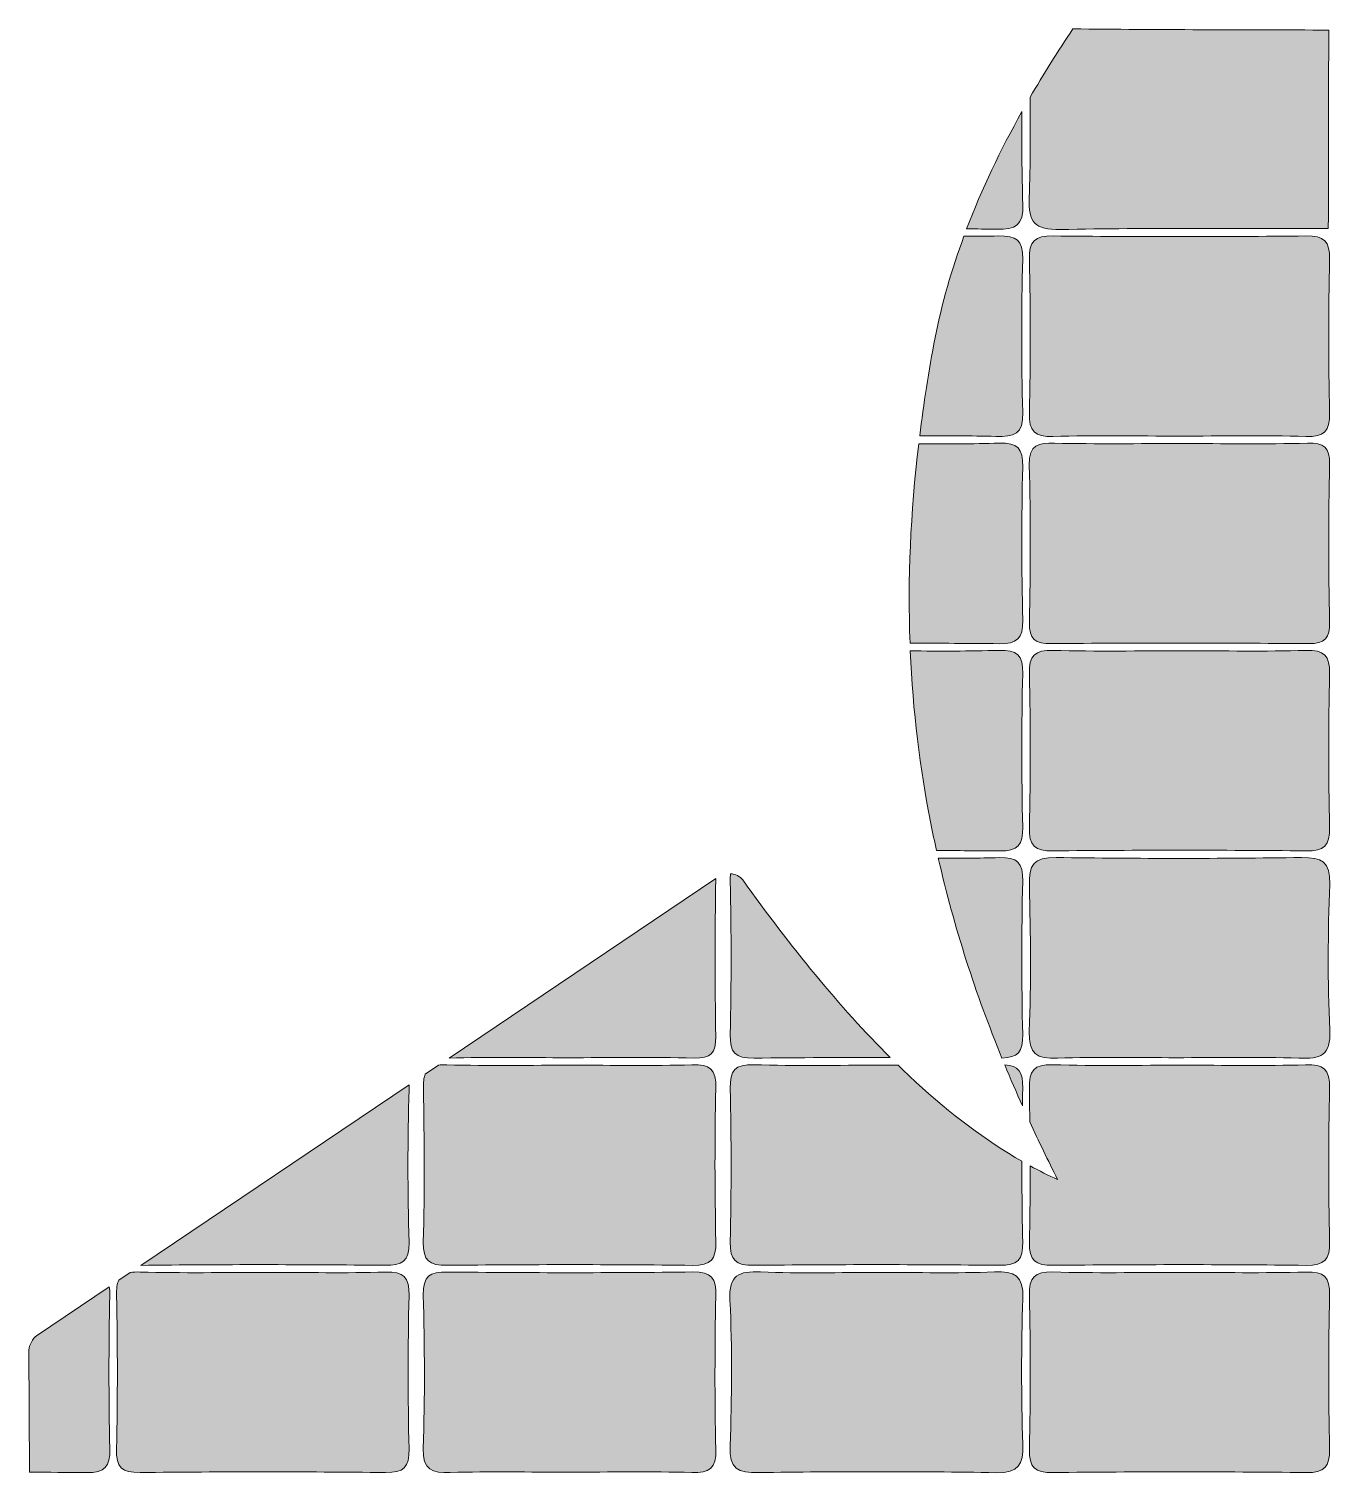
# Model space of a CAD drawing. Header units: inches. Extents: x 523 to 904, y -549 to -225.
# Drawn here: x 574 to 652.3, y -391.6 to -304.8 of the extents above; entities that cross this region are included whole.
import ezdxf

# ---------------------------------------------------------------- set-up
doc = ezdxf.new("R2010")
doc.units = ezdxf.units.IN
doc.header["$MEASUREMENT"] = 0
doc.layers.add('Laag 3', color=7, linetype='Continuous')

# ---------------------------------------------------------------- blocks, each defined once
blk = doc.blocks.new('block 2')
at = {"layer": 'Laag 3', "true_color": 0x1d1d1b}
h = blk.add_hatch(color=179, dxfattribs=at)
h.dxf.hatch_style = 2
edge = h.paths.add_edge_path()
edge.add_spline(control_points=[(634.128, -314.985), (634.07, -316.462), (634.459, -316.926), (635.998, -316.896), (641.366, -316.789), (646.737, -316.843), (652.106, -316.837), (652.114, -312.862), (652.122, -308.888), (652.13, -304.914), (647.006, -304.896), (641.881, -304.896), (636.757, -304.842), (635.845, -306.199), (634.98, -307.569), (634.178, -308.952), (634.204, -310.965), (634.207, -312.977), (634.128, -314.985)], knot_values=[0, 0, 0, 0, 1, 1, 1, 2, 2, 2, 3, 3, 3, 4, 4, 4, 5, 5, 5, 6, 6, 6, 6], degree=3, periodic=1)
h = blk.add_hatch(color=179, dxfattribs=at)
h.dxf.hatch_style = 2
edge = h.paths.add_edge_path()
edge.add_spline(control_points=[(633.743, -315.382), (633.684, -313.528), (633.677, -311.671), (633.691, -309.815), (632.396, -312.131), (631.268, -314.481), (630.362, -316.861), (630.964, -316.867), (631.566, -316.862), (632.167, -316.882), (633.328, -316.92), (633.783, -316.653), (633.743, -315.382)], knot_values=[0, 0, 0, 0, 1, 1, 1, 2, 2, 2, 3, 3, 3, 4, 4, 4, 4], degree=3, periodic=1)
h = blk.add_hatch(color=179, dxfattribs=at)
h.dxf.hatch_style = 2
edge = h.paths.add_edge_path()
edge.add_spline(control_points=[(632.12, -329.326), (633.207, -329.354), (633.789, -329.218), (633.745, -327.88), (633.643, -324.812), (633.661, -321.737), (633.738, -318.667), (633.768, -317.509), (633.342, -317.275), (632.284, -317.285), (631.591, -317.292), (630.898, -317.291), (630.206, -317.296), (629.463, -319.31), (628.872, -321.342), (628.472, -323.392), (628.078, -325.412), (627.787, -327.369), (627.545, -329.297), (629.07, -329.29), (630.596, -329.288), (632.12, -329.326)], knot_values=[0, 0, 0, 0, 1, 1, 1, 2, 2, 2, 3, 3, 3, 4, 4, 4, 5, 5, 5, 6, 6, 6, 7, 7, 7, 7], degree=3, periodic=1)
h = blk.add_hatch(color=179, dxfattribs=at)
h.dxf.hatch_style = 2
edge = h.paths.add_edge_path()
edge.add_spline(control_points=[(635.558, -329.331), (638.09, -329.256), (640.625, -329.307), (643.159, -329.307), (645.693, -329.307), (648.229, -329.256), (650.761, -329.331), (651.868, -329.363), (652.206, -329.023), (652.181, -327.913), (652.111, -324.843), (652.111, -321.77), (652.181, -318.7), (652.206, -317.591), (651.865, -317.271), (650.761, -317.283), (645.693, -317.337), (640.625, -317.337), (635.557, -317.283), (634.453, -317.271), (634.113, -317.591), (634.138, -318.7), (634.208, -321.77), (634.208, -324.844), (634.138, -327.914), (634.113, -329.023), (634.452, -329.363), (635.558, -329.331)], knot_values=[0, 0, 0, 0, 1, 1, 1, 2, 2, 2, 3, 3, 3, 4, 4, 4, 5, 5, 5, 6, 6, 6, 7, 7, 7, 8, 8, 8, 9, 9, 9, 9], degree=3, periodic=1)
h = blk.add_hatch(color=179, dxfattribs=at)
h.dxf.hatch_style = 2
edge = h.paths.add_edge_path()
edge.add_spline(control_points=[(633.737, -340.368), (633.666, -337.299), (633.667, -334.225), (633.736, -331.155), (633.761, -330.053), (633.436, -329.697), (632.322, -329.733), (630.711, -329.783), (629.099, -329.778), (627.486, -329.768), (626.984, -333.961), (626.82, -337.948), (626.964, -341.75), (628.747, -341.756), (630.529, -341.76), (632.312, -341.78), (633.409, -341.792), (633.763, -341.485), (633.737, -340.368)], knot_values=[0, 0, 0, 0, 1, 1, 1, 2, 2, 2, 3, 3, 3, 4, 4, 4, 5, 5, 5, 6, 6, 6, 6], degree=3, periodic=1)
h = blk.add_hatch(color=179, dxfattribs=at)
h.dxf.hatch_style = 2
edge = h.paths.add_edge_path()
edge.add_spline(control_points=[(634.14, -340.497), (634.119, -341.533), (634.481, -341.784), (635.46, -341.776), (640.604, -341.735), (645.75, -341.73), (650.895, -341.779), (651.928, -341.788), (652.192, -341.444), (652.176, -340.461), (652.123, -337.313), (652.117, -334.163), (652.179, -331.016), (652.199, -329.979), (651.837, -329.715), (650.858, -329.737), (648.325, -329.795), (645.79, -329.757), (643.256, -329.757), (640.722, -329.757), (638.187, -329.787), (635.654, -329.741), (634.681, -329.723), (634.098, -329.799), (634.133, -331.053), (634.221, -334.199), (634.201, -337.35), (634.14, -340.497)], knot_values=[0, 0, 0, 0, 1, 1, 1, 2, 2, 2, 3, 3, 3, 4, 4, 4, 5, 5, 5, 6, 6, 6, 7, 7, 7, 8, 8, 8, 9, 9, 9, 9], degree=3, periodic=1)
h = blk.add_hatch(color=179, dxfattribs=at)
h.dxf.hatch_style = 2
edge = h.paths.add_edge_path()
edge.add_spline(control_points=[(633.735, -352.8), (633.669, -349.73), (633.665, -346.656), (633.737, -343.586), (633.764, -342.458), (633.391, -342.151), (632.303, -342.183), (630.528, -342.236), (628.751, -342.225), (626.974, -342.215), (627.134, -345.825), (627.557, -349.277), (628.208, -352.593), (628.315, -353.138), (628.442, -353.672), (628.561, -354.21), (629.817, -354.217), (631.074, -354.217), (632.331, -354.231), (633.454, -354.244), (633.759, -353.89), (633.735, -352.8)], knot_values=[0, 0, 0, 0, 1, 1, 1, 2, 2, 2, 3, 3, 3, 4, 4, 4, 5, 5, 5, 6, 6, 6, 7, 7, 7, 7], degree=3, periodic=1)
h = blk.add_hatch(color=179, dxfattribs=at)
h.dxf.hatch_style = 2
edge = h.paths.add_edge_path()
edge.add_spline(control_points=[(650.761, -342.182), (648.306, -342.259), (645.847, -342.206), (643.39, -342.206), (640.779, -342.206), (638.167, -342.257), (635.558, -342.182), (634.452, -342.151), (634.113, -342.489), (634.138, -343.599), (634.208, -346.669), (634.208, -349.743), (634.138, -352.813), (634.113, -353.922), (634.453, -354.242), (635.557, -354.23), (640.625, -354.176), (645.693, -354.176), (650.761, -354.23), (651.864, -354.242), (652.206, -353.923), (652.181, -352.813), (652.111, -349.743), (652.111, -346.67), (652.181, -343.6), (652.206, -342.491), (651.868, -342.148), (650.761, -342.182)], knot_values=[0, 0, 0, 0, 1, 1, 1, 2, 2, 2, 3, 3, 3, 4, 4, 4, 5, 5, 5, 6, 6, 6, 7, 7, 7, 8, 8, 8, 9, 9, 9, 9], degree=3, periodic=1)
h = blk.add_hatch(color=179, dxfattribs=at)
h.dxf.hatch_style = 2
edge = h.paths.add_edge_path()
edge.add_spline(control_points=[(633.736, -365.264), (633.667, -362.194), (633.667, -359.12), (633.736, -356.051), (633.761, -354.943), (633.426, -354.598), (632.318, -354.632), (631.1, -354.67), (629.881, -354.676), (628.662, -354.673), (629.617, -358.861), (630.919, -362.844), (632.485, -366.675), (633.447, -366.65), (633.76, -366.313), (633.736, -365.264)], knot_values=[0, 0, 0, 0, 1, 1, 1, 2, 2, 2, 3, 3, 3, 4, 4, 4, 5, 5, 5, 5], degree=3, periodic=1)
h = blk.add_hatch(color=179, dxfattribs=at)
h.dxf.hatch_style = 2
edge = h.paths.add_edge_path()
edge.add_spline(control_points=[(652.189, -356.239), (652.239, -354.866), (651.73, -354.613), (650.489, -354.63), (645.576, -354.694), (640.66, -354.707), (635.747, -354.623), (634.381, -354.6), (634.1, -355.074), (634.135, -356.321), (634.218, -359.237), (634.236, -362.159), (634.129, -365.073), (634.079, -366.446), (634.585, -366.728), (635.83, -366.682), (638.207, -366.593), (640.59, -366.656), (642.97, -366.656), (645.427, -366.656), (647.887, -366.594), (650.341, -366.681), (651.633, -366.727), (652.274, -366.551), (652.198, -364.989), (652.055, -362.079), (652.083, -359.153), (652.189, -356.239)], knot_values=[0, 0, 0, 0, 1, 1, 1, 2, 2, 2, 3, 3, 3, 4, 4, 4, 5, 5, 5, 6, 6, 6, 7, 7, 7, 8, 8, 8, 9, 9, 9, 9], degree=3, periodic=1)
h = blk.add_hatch(color=179, dxfattribs=at)
h.dxf.hatch_style = 2
edge = h.paths.add_edge_path()
edge.add_spline(control_points=[(616.155, -365.261), (616.13, -366.369), (616.467, -366.693), (617.573, -366.68), (620.306, -366.649), (623.04, -366.64), (625.772, -366.643), (622.739, -363.622), (619.792, -360), (616.906, -355.975), (616.748, -355.755), (616.464, -355.63), (616.173, -355.6), (616.159, -355.734), (616.151, -355.88), (616.155, -356.048), (616.225, -359.118), (616.224, -362.192), (616.155, -365.261)], knot_values=[0, 0, 0, 0, 1, 1, 1, 2, 2, 2, 3, 3, 3, 4, 4, 4, 5, 5, 5, 6, 6, 6, 6], degree=3, periodic=1)
h = blk.add_hatch(color=179, dxfattribs=at)
h.dxf.hatch_style = 2
edge = h.paths.add_edge_path()
edge.add_spline(control_points=[(606.381, -366.656), (608.916, -366.656), (611.45, -366.614), (613.983, -366.676), (614.983, -366.701), (615.309, -366.402), (615.29, -365.383), (615.23, -362.236), (615.232, -359.086), (615.289, -355.939), (615.289, -355.939), (615.288, -355.89), (615.288, -355.89), (615.288, -355.89), (599.256, -366.675), (599.256, -366.675), (601.63, -366.618), (604.006, -366.656), (606.381, -366.656)], knot_values=[0, 0, 0, 0, 1, 1, 1, 2, 2, 2, 3, 3, 3, 4, 4, 4, 5, 5, 5, 6, 6, 6, 6], degree=3, periodic=1)
h = blk.add_hatch(color=179, dxfattribs=at)
h.dxf.hatch_style = 2
edge = h.paths.add_edge_path()
edge.add_spline(control_points=[(597.709, -377.729), (597.683, -378.862), (598.065, -379.14), (599.146, -379.129), (604.061, -379.077), (608.976, -379.073), (613.889, -379.131), (615.018, -379.144), (615.314, -378.782), (615.291, -377.696), (615.226, -374.626), (615.22, -371.552), (615.293, -368.483), (615.321, -367.35), (614.939, -367.05), (613.856, -367.083), (611.478, -367.156), (609.096, -367.106), (606.715, -367.106), (604.182, -367.106), (601.646, -367.16), (599.114, -367.081), (598.922, -367.075), (598.762, -367.086), (598.616, -367.106), (598.616, -367.106), (597.827, -367.636), (597.827, -367.636), (597.738, -367.856), (597.704, -368.141), (597.712, -368.515), (597.777, -371.586), (597.783, -374.659), (597.709, -377.729)], knot_values=[0, 0, 0, 0, 1, 1, 1, 2, 2, 2, 3, 3, 3, 4, 4, 4, 5, 5, 5, 6, 6, 6, 7, 7, 7, 8, 8, 8, 9, 9, 9, 10, 10, 10, 11, 11, 11, 11], degree=3, periodic=1)
h = blk.add_hatch(color=179, dxfattribs=at)
h.dxf.hatch_style = 2
edge = h.paths.add_edge_path()
edge.add_spline(control_points=[(617.567, -367.081), (616.45, -367.048), (616.131, -367.408), (616.155, -368.507), (616.223, -371.576), (616.226, -374.65), (616.154, -377.72), (616.128, -378.84), (616.488, -379.141), (617.582, -379.129), (622.496, -379.076), (627.411, -379.074), (632.324, -379.13), (633.439, -379.143), (633.76, -378.803), (633.736, -377.705), (633.7, -376.097), (633.685, -374.489), (633.687, -372.881), (631.523, -371.645), (629.402, -370.039), (627.319, -368.129), (626.961, -367.8), (626.605, -367.456), (626.25, -367.111), (625.889, -367.109), (625.529, -367.106), (625.168, -367.106), (622.635, -367.106), (620.099, -367.158), (617.567, -367.081)], knot_values=[0, 0, 0, 0, 1, 1, 1, 2, 2, 2, 3, 3, 3, 4, 4, 4, 5, 5, 5, 6, 6, 6, 7, 7, 7, 8, 8, 8, 9, 9, 9, 10, 10, 10, 10], degree=3, periodic=1)
h = blk.add_hatch(color=179, dxfattribs=at)
h.dxf.hatch_style = 2
edge = h.paths.add_edge_path()
edge.add_spline(control_points=[(632.66, -367.087), (633.003, -367.916), (633.358, -368.739), (633.725, -369.555), (633.731, -369.201), (633.729, -368.846), (633.737, -368.492), (633.76, -367.502), (633.481, -367.135), (632.66, -367.087)], knot_values=[0, 0, 0, 0, 1, 1, 1, 2, 2, 2, 3, 3, 3, 3], degree=3, periodic=1)
h = blk.add_hatch(color=179, dxfattribs=at)
h.dxf.hatch_style = 2
edge = h.paths.add_edge_path()
edge.add_spline(control_points=[(635.574, -379.129), (640.641, -379.078), (645.71, -379.073), (650.777, -379.131), (651.905, -379.143), (652.203, -378.782), (652.179, -377.696), (652.114, -374.626), (652.108, -371.552), (652.182, -368.483), (652.209, -367.35), (651.828, -367.051), (650.744, -367.083), (648.289, -367.155), (645.831, -367.106), (643.373, -367.106), (640.762, -367.106), (638.15, -367.159), (635.542, -367.081), (634.411, -367.047), (634.116, -367.429), (634.139, -368.515), (634.153, -369.179), (634.153, -369.843), (634.161, -370.508), (634.701, -371.675), (635.254, -372.834), (635.835, -373.977), (635.283, -373.73), (634.736, -373.449), (634.19, -373.154), (634.19, -374.679), (634.173, -376.204), (634.137, -377.729), (634.11, -378.862), (634.493, -379.139), (635.574, -379.129)], knot_values=[0, 0, 0, 0, 1, 1, 1, 2, 2, 2, 3, 3, 3, 4, 4, 4, 5, 5, 5, 6, 6, 6, 7, 7, 7, 8, 8, 8, 9, 9, 9, 10, 10, 10, 11, 11, 11, 12, 12, 12, 12], degree=3, periodic=1)
h = blk.add_hatch(color=179, dxfattribs=at)
h.dxf.hatch_style = 2
edge = h.paths.add_edge_path()
edge.add_spline(control_points=[(595.385, -379.126), (596.428, -379.136), (596.881, -378.929), (596.851, -377.756), (596.771, -374.687), (596.755, -371.612), (596.856, -368.543), (596.859, -368.45), (596.852, -368.376), (596.85, -368.294), (596.85, -368.294), (580.739, -379.132), (580.739, -379.132), (585.62, -379.071), (590.503, -379.081), (595.385, -379.126)], knot_values=[0, 0, 0, 0, 1, 1, 1, 2, 2, 2, 3, 3, 3, 4, 4, 4, 5, 5, 5, 5], degree=3, periodic=1)
h = blk.add_hatch(color=179, dxfattribs=at)
h.dxf.hatch_style = 2
edge = h.paths.add_edge_path()
edge.add_spline(control_points=[(579.267, -390.162), (579.242, -391.271), (579.582, -391.592), (580.686, -391.579), (585.6, -391.525), (590.515, -391.525), (595.429, -391.579), (596.533, -391.592), (596.874, -391.272), (596.848, -390.162), (596.779, -387.092), (596.779, -384.019), (596.848, -380.949), (596.874, -379.84), (596.536, -379.496), (595.428, -379.532), (593.05, -379.609), (590.668, -379.555), (588.288, -379.555), (585.754, -379.555), (583.218, -379.607), (580.687, -379.532), (580.451, -379.525), (580.258, -379.539), (580.088, -379.57), (580.088, -379.57), (579.404, -380.03), (579.404, -380.03), (579.298, -380.249), (579.258, -380.547), (579.267, -380.949), (579.336, -384.019), (579.336, -387.092), (579.267, -390.162)], knot_values=[0, 0, 0, 0, 1, 1, 1, 2, 2, 2, 3, 3, 3, 4, 4, 4, 5, 5, 5, 6, 6, 6, 7, 7, 7, 8, 8, 8, 9, 9, 9, 10, 10, 10, 11, 11, 11, 11], degree=3, periodic=1)
h = blk.add_hatch(color=179, dxfattribs=at)
h.dxf.hatch_style = 2
edge = h.paths.add_edge_path()
edge.add_spline(control_points=[(599.33, -391.575), (601.708, -391.513), (604.09, -391.556), (606.471, -391.556), (608.928, -391.556), (611.386, -391.509), (613.842, -391.577), (614.904, -391.606), (615.323, -391.348), (615.294, -390.193), (615.217, -387.124), (615.228, -384.05), (615.29, -380.98), (615.312, -379.915), (615.053, -379.515), (613.904, -379.53), (608.99, -379.591), (604.075, -379.583), (599.161, -379.534), (598.101, -379.524), (597.68, -379.763), (597.709, -380.918), (597.786, -383.988), (597.805, -387.063), (597.703, -390.131), (597.658, -391.472), (598.245, -391.603), (599.33, -391.575)], knot_values=[0, 0, 0, 0, 1, 1, 1, 2, 2, 2, 3, 3, 3, 4, 4, 4, 5, 5, 5, 6, 6, 6, 7, 7, 7, 8, 8, 8, 9, 9, 9, 9], degree=3, periodic=1)
h = blk.add_hatch(color=179, dxfattribs=at)
h.dxf.hatch_style = 2
edge = h.paths.add_edge_path()
edge.add_spline(control_points=[(616.146, -389.983), (616.094, -391.373), (616.629, -391.598), (617.857, -391.581), (622.617, -391.518), (627.379, -391.502), (632.138, -391.589), (633.521, -391.614), (633.772, -391.112), (633.738, -389.88), (633.658, -386.964), (633.636, -384.042), (633.746, -381.128), (633.798, -379.738), (633.263, -379.485), (632.034, -379.53), (629.733, -379.617), (627.428, -379.555), (625.124, -379.555), (622.744, -379.555), (620.36, -379.622), (617.984, -379.529), (616.673, -379.477), (616.063, -379.689), (616.138, -381.233), (616.279, -384.144), (616.255, -387.07), (616.146, -389.983)], knot_values=[0, 0, 0, 0, 1, 1, 1, 2, 2, 2, 3, 3, 3, 4, 4, 4, 5, 5, 5, 6, 6, 6, 7, 7, 7, 8, 8, 8, 9, 9, 9, 9], degree=3, periodic=1)
h = blk.add_hatch(color=179, dxfattribs=at)
h.dxf.hatch_style = 2
edge = h.paths.add_edge_path()
edge.add_spline(control_points=[(635.562, -391.579), (640.63, -391.526), (645.699, -391.525), (650.766, -391.58), (651.877, -391.592), (652.205, -391.259), (652.18, -390.157), (652.112, -387.087), (652.11, -384.013), (652.181, -380.944), (652.207, -379.827), (651.854, -379.5), (650.755, -379.532), (648.224, -379.606), (645.688, -379.555), (643.154, -379.555), (640.62, -379.555), (638.084, -379.608), (635.553, -379.531), (634.438, -379.498), (634.114, -379.852), (634.138, -380.954), (634.207, -384.024), (634.208, -387.097), (634.138, -390.168), (634.112, -391.284), (634.466, -391.591), (635.562, -391.579)], knot_values=[0, 0, 0, 0, 1, 1, 1, 2, 2, 2, 3, 3, 3, 4, 4, 4, 5, 5, 5, 6, 6, 6, 7, 7, 7, 8, 8, 8, 9, 9, 9, 9], degree=3, periodic=1)
h = blk.add_hatch(color=179, dxfattribs=at)
h.dxf.hatch_style = 2
edge = h.paths.add_edge_path()
edge.add_spline(control_points=[(578.864, -390.146), (578.798, -387.076), (578.793, -384.002), (578.866, -380.932), (578.871, -380.731), (578.858, -380.564), (578.835, -380.413), (578.835, -380.413), (574.449, -383.363), (574.449, -383.363), (574.263, -383.488), (574, -383.98), (574, -384.203), (574, -384.203), (574.036, -391.561), (574.036, -391.561), (575.178, -391.568), (576.32, -391.567), (577.462, -391.581), (578.59, -391.594), (578.887, -391.232), (578.864, -390.146)], knot_values=[0, 0, 0, 0, 1, 1, 1, 2, 2, 2, 3, 3, 3, 4, 4, 4, 5, 5, 5, 6, 6, 6, 7, 7, 7, 7], degree=3, periodic=1)
at = {"layer": 'Laag 3', "lineweight": 0}
for points, knots in [([(634.128, -314.985), (634.07, -316.462), (634.459, -316.926), (635.998, -316.896), (641.366, -316.789), (646.737, -316.843), (652.106, -316.837), (652.114, -312.862), (652.122, -308.888), (652.13, -304.914), (647.006, -304.896), (641.881, -304.896), (636.757, -304.842), (635.845, -306.199), (634.98, -307.569), (634.178, -308.952), (634.204, -310.965), (634.207, -312.977), (634.128, -314.985)], [0, 0, 0, 0, 1, 1, 1, 2, 2, 2, 3, 3, 3, 4, 4, 4, 5, 5, 5, 6, 6, 6, 6]), ([(633.743, -315.382), (633.684, -313.528), (633.677, -311.671), (633.691, -309.815), (632.396, -312.131), (631.268, -314.481), (630.362, -316.861), (630.964, -316.867), (631.566, -316.862), (632.167, -316.882), (633.328, -316.92), (633.783, -316.653), (633.743, -315.382)], [0, 0, 0, 0, 1, 1, 1, 2, 2, 2, 3, 3, 3, 4, 4, 4, 4]), ([(632.12, -329.326), (633.207, -329.354), (633.789, -329.218), (633.745, -327.88), (633.643, -324.812), (633.661, -321.737), (633.738, -318.667), (633.768, -317.509), (633.342, -317.275), (632.284, -317.285), (631.591, -317.292), (630.898, -317.291), (630.206, -317.296), (629.463, -319.31), (628.872, -321.342), (628.472, -323.392), (628.078, -325.412), (627.787, -327.369), (627.545, -329.297), (629.07, -329.29), (630.596, -329.288), (632.12, -329.326)], [0, 0, 0, 0, 1, 1, 1, 2, 2, 2, 3, 3, 3, 4, 4, 4, 5, 5, 5, 6, 6, 6, 7, 7, 7, 7]), ([(635.558, -329.331), (638.09, -329.256), (640.625, -329.307), (643.159, -329.307), (645.693, -329.307), (648.229, -329.256), (650.761, -329.331), (651.868, -329.363), (652.206, -329.023), (652.181, -327.913), (652.111, -324.843), (652.111, -321.77), (652.181, -318.7), (652.206, -317.591), (651.865, -317.271), (650.761, -317.283), (645.693, -317.337), (640.625, -317.337), (635.557, -317.283), (634.453, -317.271), (634.113, -317.591), (634.138, -318.7), (634.208, -321.77), (634.208, -324.844), (634.138, -327.914), (634.113, -329.023), (634.452, -329.363), (635.558, -329.331)], [0, 0, 0, 0, 1, 1, 1, 2, 2, 2, 3, 3, 3, 4, 4, 4, 5, 5, 5, 6, 6, 6, 7, 7, 7, 8, 8, 8, 9, 9, 9, 9]), ([(633.737, -340.368), (633.666, -337.299), (633.667, -334.225), (633.736, -331.155), (633.761, -330.053), (633.436, -329.697), (632.322, -329.733), (630.711, -329.783), (629.099, -329.778), (627.486, -329.768), (626.984, -333.961), (626.82, -337.948), (626.964, -341.75), (628.747, -341.756), (630.529, -341.76), (632.312, -341.78), (633.409, -341.792), (633.763, -341.485), (633.737, -340.368)], [0, 0, 0, 0, 1, 1, 1, 2, 2, 2, 3, 3, 3, 4, 4, 4, 5, 5, 5, 6, 6, 6, 6]), ([(634.14, -340.497), (634.119, -341.533), (634.481, -341.784), (635.46, -341.776), (640.604, -341.735), (645.75, -341.73), (650.895, -341.779), (651.928, -341.788), (652.192, -341.444), (652.176, -340.461), (652.123, -337.313), (652.117, -334.163), (652.179, -331.016), (652.199, -329.979), (651.837, -329.715), (650.858, -329.737), (648.325, -329.795), (645.79, -329.757), (643.256, -329.757), (640.722, -329.757), (638.187, -329.787), (635.654, -329.741), (634.681, -329.723), (634.098, -329.799), (634.133, -331.053), (634.221, -334.199), (634.201, -337.35), (634.14, -340.497)], [0, 0, 0, 0, 1, 1, 1, 2, 2, 2, 3, 3, 3, 4, 4, 4, 5, 5, 5, 6, 6, 6, 7, 7, 7, 8, 8, 8, 9, 9, 9, 9]), ([(633.735, -352.8), (633.669, -349.73), (633.665, -346.656), (633.737, -343.586), (633.764, -342.458), (633.391, -342.151), (632.303, -342.183), (630.528, -342.236), (628.751, -342.225), (626.974, -342.215), (627.134, -345.825), (627.557, -349.277), (628.208, -352.593), (628.315, -353.138), (628.442, -353.672), (628.561, -354.21), (629.817, -354.217), (631.074, -354.217), (632.331, -354.231), (633.454, -354.244), (633.759, -353.89), (633.735, -352.8)], [0, 0, 0, 0, 1, 1, 1, 2, 2, 2, 3, 3, 3, 4, 4, 4, 5, 5, 5, 6, 6, 6, 7, 7, 7, 7]), ([(650.761, -342.182), (648.306, -342.259), (645.847, -342.206), (643.39, -342.206), (640.779, -342.206), (638.167, -342.257), (635.558, -342.182), (634.452, -342.151), (634.113, -342.489), (634.138, -343.599), (634.208, -346.669), (634.208, -349.743), (634.138, -352.813), (634.113, -353.922), (634.453, -354.242), (635.557, -354.23), (640.625, -354.176), (645.693, -354.176), (650.761, -354.23), (651.864, -354.242), (652.206, -353.923), (652.181, -352.813), (652.111, -349.743), (652.111, -346.67), (652.181, -343.6), (652.206, -342.491), (651.868, -342.148), (650.761, -342.182)], [0, 0, 0, 0, 1, 1, 1, 2, 2, 2, 3, 3, 3, 4, 4, 4, 5, 5, 5, 6, 6, 6, 7, 7, 7, 8, 8, 8, 9, 9, 9, 9]), ([(633.736, -365.264), (633.667, -362.194), (633.667, -359.12), (633.736, -356.051), (633.761, -354.943), (633.426, -354.598), (632.318, -354.632), (631.1, -354.67), (629.881, -354.676), (628.662, -354.673), (629.617, -358.861), (630.919, -362.844), (632.485, -366.675), (633.447, -366.65), (633.76, -366.313), (633.736, -365.264)], [0, 0, 0, 0, 1, 1, 1, 2, 2, 2, 3, 3, 3, 4, 4, 4, 5, 5, 5, 5]), ([(652.189, -356.239), (652.239, -354.866), (651.73, -354.613), (650.489, -354.63), (645.576, -354.694), (640.66, -354.707), (635.747, -354.623), (634.381, -354.6), (634.1, -355.074), (634.135, -356.321), (634.218, -359.237), (634.236, -362.159), (634.129, -365.073), (634.079, -366.446), (634.585, -366.728), (635.83, -366.682), (638.207, -366.593), (640.59, -366.656), (642.97, -366.656), (645.427, -366.656), (647.887, -366.594), (650.341, -366.681), (651.633, -366.727), (652.274, -366.551), (652.198, -364.989), (652.055, -362.079), (652.083, -359.153), (652.189, -356.239)], [0, 0, 0, 0, 1, 1, 1, 2, 2, 2, 3, 3, 3, 4, 4, 4, 5, 5, 5, 6, 6, 6, 7, 7, 7, 8, 8, 8, 9, 9, 9, 9]), ([(616.155, -365.261), (616.13, -366.369), (616.467, -366.693), (617.573, -366.68), (620.306, -366.649), (623.04, -366.64), (625.772, -366.643), (622.739, -363.622), (619.792, -360), (616.906, -355.975), (616.748, -355.755), (616.464, -355.63), (616.173, -355.6), (616.159, -355.734), (616.151, -355.88), (616.155, -356.048), (616.225, -359.118), (616.224, -362.192), (616.155, -365.261)], [0, 0, 0, 0, 1, 1, 1, 2, 2, 2, 3, 3, 3, 4, 4, 4, 5, 5, 5, 6, 6, 6, 6]), ([(606.381, -366.656), (608.916, -366.656), (611.45, -366.614), (613.983, -366.676), (614.983, -366.701), (615.309, -366.402), (615.29, -365.383), (615.23, -362.236), (615.232, -359.086), (615.289, -355.939), (615.289, -355.939), (615.288, -355.89), (615.288, -355.89), (615.288, -355.89), (599.256, -366.675), (599.256, -366.675), (601.63, -366.618), (604.006, -366.656), (606.381, -366.656)], [0, 0, 0, 0, 1, 1, 1, 2, 2, 2, 3, 3, 3, 4, 4, 4, 5, 5, 5, 6, 6, 6, 6]), ([(597.709, -377.729), (597.683, -378.862), (598.065, -379.14), (599.146, -379.129), (604.061, -379.077), (608.976, -379.073), (613.889, -379.131), (615.018, -379.144), (615.314, -378.782), (615.291, -377.696), (615.226, -374.626), (615.22, -371.552), (615.293, -368.483), (615.321, -367.35), (614.939, -367.05), (613.856, -367.083), (611.478, -367.156), (609.096, -367.106), (606.715, -367.106), (604.182, -367.106), (601.646, -367.16), (599.114, -367.081), (598.922, -367.075), (598.762, -367.086), (598.616, -367.106), (598.616, -367.106), (597.827, -367.636), (597.827, -367.636), (597.738, -367.856), (597.704, -368.141), (597.712, -368.515), (597.777, -371.586), (597.783, -374.659), (597.709, -377.729)], [0, 0, 0, 0, 1, 1, 1, 2, 2, 2, 3, 3, 3, 4, 4, 4, 5, 5, 5, 6, 6, 6, 7, 7, 7, 8, 8, 8, 9, 9, 9, 10, 10, 10, 11, 11, 11, 11]), ([(617.567, -367.081), (616.45, -367.048), (616.131, -367.408), (616.155, -368.507), (616.223, -371.576), (616.226, -374.65), (616.154, -377.72), (616.128, -378.84), (616.488, -379.141), (617.582, -379.129), (622.496, -379.076), (627.411, -379.074), (632.324, -379.13), (633.439, -379.143), (633.76, -378.803), (633.736, -377.705), (633.7, -376.097), (633.685, -374.489), (633.687, -372.881), (631.523, -371.645), (629.402, -370.039), (627.319, -368.129), (626.961, -367.8), (626.605, -367.456), (626.25, -367.111), (625.889, -367.109), (625.529, -367.106), (625.168, -367.106), (622.635, -367.106), (620.099, -367.158), (617.567, -367.081)], [0, 0, 0, 0, 1, 1, 1, 2, 2, 2, 3, 3, 3, 4, 4, 4, 5, 5, 5, 6, 6, 6, 7, 7, 7, 8, 8, 8, 9, 9, 9, 10, 10, 10, 10]), ([(632.66, -367.087), (633.003, -367.916), (633.358, -368.739), (633.725, -369.555), (633.731, -369.201), (633.729, -368.846), (633.737, -368.492), (633.76, -367.502), (633.481, -367.135), (632.66, -367.087)], [0, 0, 0, 0, 1, 1, 1, 2, 2, 2, 3, 3, 3, 3]), ([(635.574, -379.129), (640.641, -379.078), (645.71, -379.073), (650.777, -379.131), (651.905, -379.143), (652.203, -378.782), (652.179, -377.696), (652.114, -374.626), (652.108, -371.552), (652.182, -368.483), (652.209, -367.35), (651.828, -367.051), (650.744, -367.083), (648.289, -367.155), (645.831, -367.106), (643.373, -367.106), (640.762, -367.106), (638.15, -367.159), (635.542, -367.081), (634.411, -367.047), (634.116, -367.429), (634.139, -368.515), (634.153, -369.179), (634.153, -369.843), (634.161, -370.508), (634.701, -371.675), (635.254, -372.834), (635.835, -373.977), (635.283, -373.73), (634.736, -373.449), (634.19, -373.154), (634.19, -374.679), (634.173, -376.204), (634.137, -377.729), (634.11, -378.862), (634.493, -379.139), (635.574, -379.129)], [0, 0, 0, 0, 1, 1, 1, 2, 2, 2, 3, 3, 3, 4, 4, 4, 5, 5, 5, 6, 6, 6, 7, 7, 7, 8, 8, 8, 9, 9, 9, 10, 10, 10, 11, 11, 11, 12, 12, 12, 12]), ([(595.385, -379.126), (596.428, -379.136), (596.881, -378.929), (596.851, -377.756), (596.771, -374.687), (596.755, -371.612), (596.856, -368.543), (596.859, -368.45), (596.852, -368.376), (596.85, -368.294), (596.85, -368.294), (580.739, -379.132), (580.739, -379.132), (585.62, -379.071), (590.503, -379.081), (595.385, -379.126)], [0, 0, 0, 0, 1, 1, 1, 2, 2, 2, 3, 3, 3, 4, 4, 4, 5, 5, 5, 5]), ([(579.267, -390.162), (579.242, -391.271), (579.582, -391.592), (580.686, -391.579), (585.6, -391.525), (590.515, -391.525), (595.429, -391.579), (596.533, -391.592), (596.874, -391.272), (596.848, -390.162), (596.779, -387.092), (596.779, -384.019), (596.848, -380.949), (596.874, -379.84), (596.536, -379.496), (595.428, -379.532), (593.05, -379.609), (590.668, -379.555), (588.288, -379.555), (585.754, -379.555), (583.218, -379.607), (580.687, -379.532), (580.451, -379.525), (580.258, -379.539), (580.088, -379.57), (580.088, -379.57), (579.404, -380.03), (579.404, -380.03), (579.298, -380.249), (579.258, -380.547), (579.267, -380.949), (579.336, -384.019), (579.336, -387.092), (579.267, -390.162)], [0, 0, 0, 0, 1, 1, 1, 2, 2, 2, 3, 3, 3, 4, 4, 4, 5, 5, 5, 6, 6, 6, 7, 7, 7, 8, 8, 8, 9, 9, 9, 10, 10, 10, 11, 11, 11, 11]), ([(599.33, -391.575), (601.708, -391.513), (604.09, -391.556), (606.471, -391.556), (608.928, -391.556), (611.386, -391.509), (613.842, -391.577), (614.904, -391.606), (615.323, -391.348), (615.294, -390.193), (615.217, -387.124), (615.228, -384.05), (615.29, -380.98), (615.312, -379.915), (615.053, -379.515), (613.904, -379.53), (608.99, -379.591), (604.075, -379.583), (599.161, -379.534), (598.101, -379.524), (597.68, -379.763), (597.709, -380.918), (597.786, -383.988), (597.805, -387.063), (597.703, -390.131), (597.658, -391.472), (598.245, -391.603), (599.33, -391.575)], [0, 0, 0, 0, 1, 1, 1, 2, 2, 2, 3, 3, 3, 4, 4, 4, 5, 5, 5, 6, 6, 6, 7, 7, 7, 8, 8, 8, 9, 9, 9, 9]), ([(616.146, -389.983), (616.094, -391.373), (616.629, -391.598), (617.857, -391.581), (622.617, -391.518), (627.379, -391.502), (632.138, -391.589), (633.521, -391.614), (633.772, -391.112), (633.738, -389.88), (633.658, -386.964), (633.636, -384.042), (633.746, -381.128), (633.798, -379.738), (633.263, -379.485), (632.034, -379.53), (629.733, -379.617), (627.428, -379.555), (625.124, -379.555), (622.744, -379.555), (620.36, -379.622), (617.984, -379.529), (616.673, -379.477), (616.063, -379.689), (616.138, -381.233), (616.279, -384.144), (616.255, -387.07), (616.146, -389.983)], [0, 0, 0, 0, 1, 1, 1, 2, 2, 2, 3, 3, 3, 4, 4, 4, 5, 5, 5, 6, 6, 6, 7, 7, 7, 8, 8, 8, 9, 9, 9, 9]), ([(635.562, -391.579), (640.63, -391.526), (645.699, -391.525), (650.766, -391.58), (651.877, -391.592), (652.205, -391.259), (652.18, -390.157), (652.112, -387.087), (652.11, -384.013), (652.181, -380.944), (652.207, -379.827), (651.854, -379.5), (650.755, -379.532), (648.224, -379.606), (645.688, -379.555), (643.154, -379.555), (640.62, -379.555), (638.084, -379.608), (635.553, -379.531), (634.438, -379.498), (634.114, -379.852), (634.138, -380.954), (634.207, -384.024), (634.208, -387.097), (634.138, -390.168), (634.112, -391.284), (634.466, -391.591), (635.562, -391.579)], [0, 0, 0, 0, 1, 1, 1, 2, 2, 2, 3, 3, 3, 4, 4, 4, 5, 5, 5, 6, 6, 6, 7, 7, 7, 8, 8, 8, 9, 9, 9, 9]), ([(578.864, -390.146), (578.798, -387.076), (578.793, -384.002), (578.866, -380.932), (578.871, -380.731), (578.858, -380.564), (578.835, -380.413), (578.835, -380.413), (574.449, -383.363), (574.449, -383.363), (574.263, -383.488), (574, -383.98), (574, -384.203), (574, -384.203), (574.036, -391.561), (574.036, -391.561), (575.178, -391.568), (576.32, -391.567), (577.462, -391.581), (578.59, -391.594), (578.887, -391.232), (578.864, -390.146)], [0, 0, 0, 0, 1, 1, 1, 2, 2, 2, 3, 3, 3, 4, 4, 4, 5, 5, 5, 6, 6, 6, 7, 7, 7, 7])]:
    blk.add_open_spline(points, degree=3, knots=knots, dxfattribs=at)

msp = doc.modelspace()

# ---------------------------------------------------------------- block references
at = {"layer": 'Laag 3'}
msp.add_blockref('block 2', (0, 0), dxfattribs=at)

doc.saveas('drawing.dxf')
